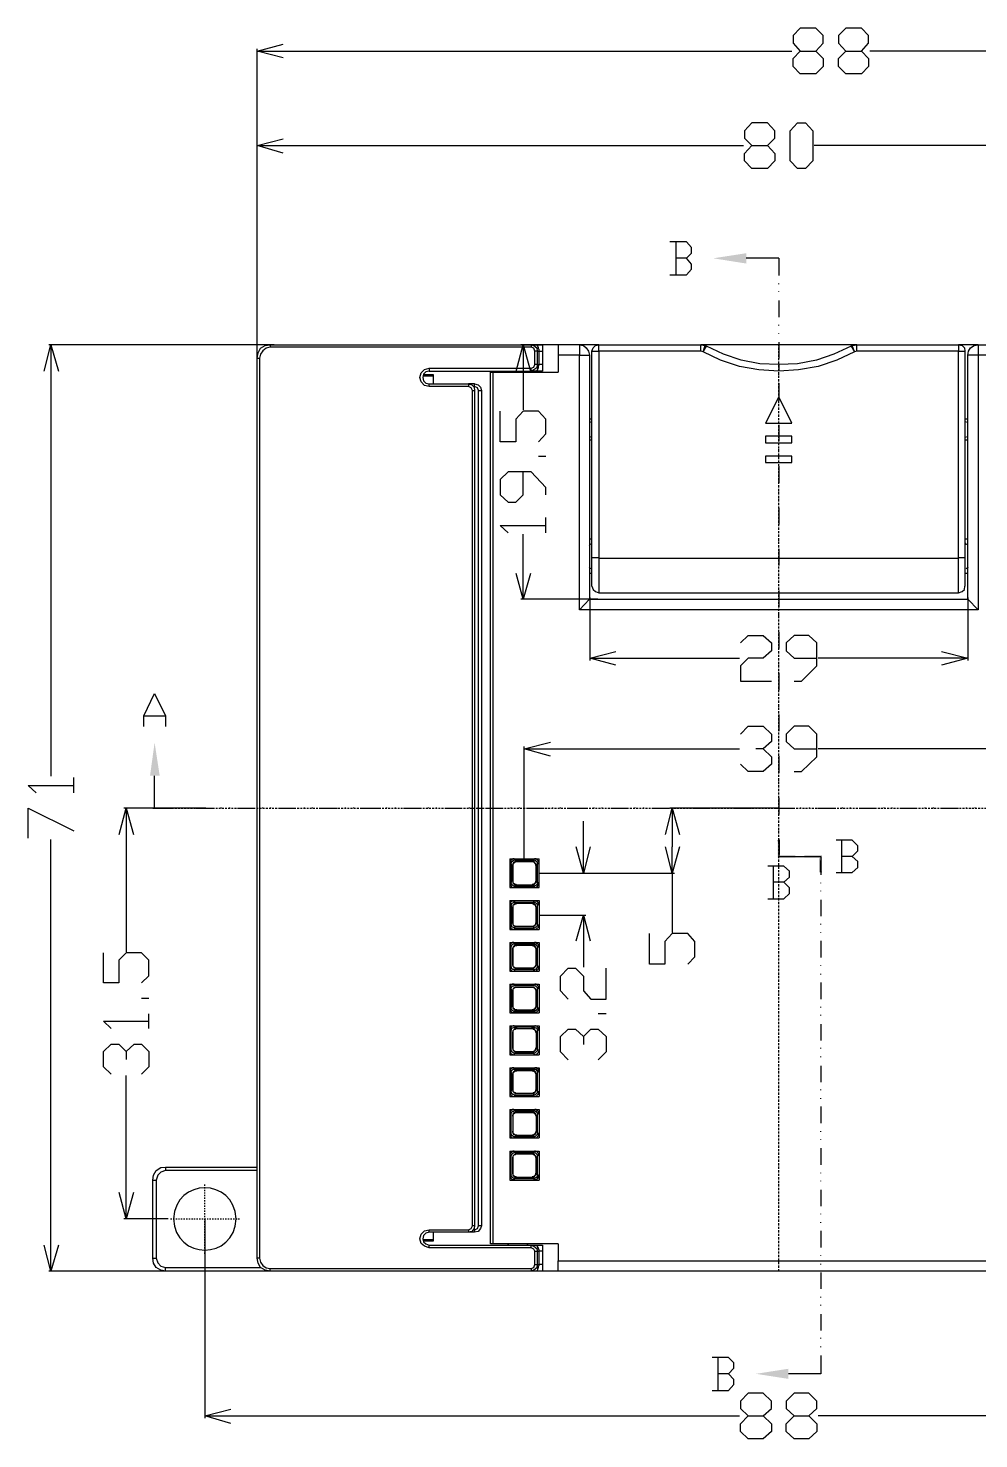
# Model space of a CAD drawing. Header units: millimetres. Extents: x 119 to 713, y -184 to 236.
# Drawn here: x 303.9 to 376.8, y 6.5 to 114.6 of the extents above; entities that cross this region are included whole.
import ezdxf

# ---------------------------------------------------------------- set-up
doc = ezdxf.new("R2010")
doc.units = ezdxf.units.MM
doc.linetypes.add('PDF_IMPORT', pattern=[1, 0.8, -0.2])
doc.layers.add('PDF_几何图形', color=7, linetype='Continuous', true_color=0x231f20)
doc.layers.add('PDF_实体填充', color=7, linetype='Continuous', true_color=0x231f20)

msp = doc.modelspace()

# ---------------------------------------------------------------- linework, layer by layer
at = {"layer": 'PDF_几何图形', "color": 7, "lineweight": -3}
for points in [[(363.16, 111.08), (362.6, 111.65), (362.6, 112.26), (363.16, 112.83), (364.34, 112.83), (364.91, 113.44), (364.91, 114.01), (364.34, 114.58), (363.16, 114.58), (362.6, 114.01), (362.6, 113.44), (363.16, 112.83)], [(366.66, 111.08), (366.09, 111.65), (366.09, 112.26), (366.66, 112.83), (367.84, 112.83), (368.4, 113.44), (368.4, 114.01), (367.84, 114.58), (366.66, 114.58), (366.09, 114.01), (366.09, 113.44), (366.66, 112.83)], [(323.51, 112.31), (321.5, 112.83), (323.51, 113.36)], [(321.5, 88.94), (321.5, 113.01)], [(321.5, 112.83), (323.51, 112.83)], [(323.51, 112.83), (362.51, 112.83)], [(364.34, 112.83), (364.91, 112.26), (364.91, 111.65), (364.34, 111.08), (363.16, 111.08)], [(367.84, 112.83), (368.4, 112.26), (368.4, 111.65), (367.84, 111.08), (366.66, 111.08)], [(407.53, 112.83), (368.49, 112.83)], [(359.45, 103.83), (358.88, 104.4), (358.88, 104.97), (359.45, 105.58), (360.63, 105.58), (361.2, 106.15), (361.2, 106.72), (360.63, 107.33), (359.45, 107.33), (358.88, 106.72), (358.88, 106.15), (359.45, 105.58)], [(323.51, 105.01), (321.5, 105.58), (323.51, 106.11)], [(321.5, 92.79), (321.5, 105.76)], [(321.5, 105.58), (323.51, 105.58)], [(323.51, 105.58), (358.8, 105.58)], [(360.63, 105.58), (361.2, 104.97), (361.2, 104.4), (360.63, 103.83), (359.45, 103.83)], [(399.5, 105.58), (364.21, 105.58)], [(354.43, 96.94), (354.82, 97.33), (354.82, 97.76), (354.43, 98.2), (353.16, 98.2)], [(353.6, 98.2), (353.6, 95.67)], [(353.16, 95.67), (354.43, 95.67), (354.82, 96.11), (354.82, 96.5), (354.43, 96.94), (353.6, 96.94)], [(361.5, 96.94), (359.01, 96.94)], [(361.5, 96.94), (361.5, 95.62)], [(361.5, 94.97), (361.5, 95.01)], [(361.5, 94.36), (361.5, 94.4)], [(361.5, 93.7), (361.5, 92.44)], [(361.5, 91.78), (361.5, 91.83)], [(361.5, 91.17), (361.5, 91.21)], [(305.17, 88.29), (305.69, 90.3), (306.26, 88.29)], [(322.81, 90.3), (305.52, 90.3)], [(305.69, 90.3), (305.69, 88.29)], [(321.5, 89.29), (321.59, 89.69), (321.76, 90.04), (322.11, 90.25), (322.51, 90.3)], [(322.51, 90.12), (322.2, 90.04), (321.94, 89.86), (321.76, 89.6), (321.68, 89.29)], [(322.51, 90.3), (322.51, 90.12)], [(322.51, 90.3), (342.51, 90.3)], [(342.51, 90.12), (322.51, 90.12)], [(341.37, 88.29), (341.9, 90.3), (342.46, 88.29)], [(345.35, 90.3), (341.72, 90.3)], [(341.9, 90.3), (341.9, 88.29)], [(342.51, 90.3), (342.51, 90.12)], [(342.51, 90.3), (342.73, 90.25), (342.94, 90.08), (342.99, 89.82)], [(342.51, 90.3), (342.94, 90.3)], [(342.81, 89.82), (342.73, 90.04), (342.51, 90.12)], [(342.81, 88.81), (342.81, 89.82)], [(342.99, 89.82), (342.99, 88.81), (342.81, 88.81)], [(342.99, 89.82), (342.81, 89.82)], [(343.12, 89.82), (343.12, 89.95), (343.07, 89.99), (343.07, 90.08), (343.03, 90.21), (342.94, 90.3)], [(342.94, 90.3), (343.38, 90.3)], [(342.99, 89.82), (343.12, 89.82)], [(343.38, 90.3), (343.38, 89.82)], [(344.6, 90.3), (343.42, 90.3)], [(346.22, 90.3), (344.6, 90.3), (344.6, 89.51)], [(346.22, 90.3), (346.22, 89.51)], [(347.7, 90.3), (346.22, 90.3)], [(346.22, 90.3), (346.52, 90.25), (346.74, 90.08), (346.92, 89.82), (347, 89.51)], [(347.18, 89.82), (347.27, 90.08), (347.44, 90.25), (347.7, 90.3)], [(347.7, 89.82), (347.7, 90.3)], [(347.7, 90.3), (355.52, 90.3)], [(355.52, 89.82), (347.7, 89.82)], [(367.49, 90.3), (355.52, 90.3)], [(355.52, 89.82), (355.52, 90.3)], [(355.52, 90.3), (355.87, 90.25)], [(355.7, 89.77), (355.52, 89.82)], [(355.7, 89.77), (355.87, 90.25)], [(355.7, 89.77), (355.96, 90.21)], [(361.5, 88.29), (359.98, 88.38), (358.49, 88.64), (357.05, 89.12), (355.7, 89.77)], [(355.96, 90.21), (355.87, 90.25)], [(361.5, 88.81), (360.06, 88.86), (358.62, 89.12), (357.27, 89.6), (355.96, 90.21)], [(361.5, 90.52), (361.5, 89.25)], [(367.05, 90.21), (365.74, 89.6), (364.39, 89.12), (362.94, 88.86), (361.5, 88.81)], [(367.31, 89.77), (365.96, 89.12), (364.52, 88.64), (363.03, 88.38), (361.5, 88.29)], [(367.05, 90.21), (367.31, 89.77), (367.14, 90.25)], [(367.14, 90.25), (367.05, 90.21)], [(367.14, 90.25), (367.49, 90.3)], [(367.49, 89.82), (367.31, 89.77)], [(367.49, 89.82), (367.49, 90.3)], [(367.49, 90.3), (375.3, 90.3), (375.3, 89.82)], [(375.3, 89.82), (367.49, 89.82)], [(376.79, 90.3), (375.3, 90.3)], [(375.3, 90.3), (375.57, 90.25), (375.74, 90.08), (375.78, 89.82)], [(376.79, 90.3), (376.79, 89.51), (376, 89.51)], [(376, 89.51), (376.05, 89.82), (376.22, 90.08), (376.48, 90.25), (376.79, 90.3)], [(376.79, 90.3), (378.4, 90.3), (378.4, 89.51)], [(321.5, 89.29), (321.68, 89.29)], [(321.68, 20.29), (321.5, 20.29), (321.5, 89.29)], [(321.68, 89.29), (321.68, 20.29)], [(342.51, 88.51), (342.73, 88.59), (342.81, 88.81)], [(342.99, 88.81), (342.94, 88.55), (342.73, 88.38), (342.51, 88.29)], [(342.94, 88.29), (343.03, 88.42), (343.03, 88.46), (343.07, 88.55), (343.07, 88.68), (343.12, 88.81)], [(343.38, 88.81), (343.38, 88.29), (342.94, 88.29)], [(342.99, 88.81), (343.12, 88.81)], [(346.22, 89.51), (344.6, 89.51)], [(344.6, 89.51), (344.6, 88.2)], [(361.5, 88.81), (361.5, 88.29)], [(361.5, 88.64), (361.5, 88.68)], [(376, 70.82), (376, 89.51)], [(378.4, 89.51), (376.79, 89.51)], [(376.79, 89.51), (376.79, 69.99)], [(305.69, 88.29), (305.69, 57.24)], [(334.69, 87.11), (334.34, 87.2), (334.08, 87.46), (333.99, 87.81), (334.08, 88.16), (334.34, 88.42), (334.69, 88.51)], [(334.69, 88.29), (334.43, 88.24), (334.25, 88.07), (334.21, 87.81), (334.25, 87.55), (334.43, 87.37), (334.69, 87.33)], [(335, 87.9), (334.21, 87.9)], [(334.25, 88.03), (335, 88.03)], [(334.69, 88.51), (342.51, 88.51)], [(334.69, 88.51), (334.69, 88.29), (342.51, 88.29), (342.51, 88.51)], [(335, 88.03), (335, 87.33)], [(339.41, 87.59), (339.41, 88.2)], [(339.58, 88.2), (344.6, 88.2)], [(340.76, 88.2), (340.76, 88.29)], [(340.76, 88.29), (340.76, 88.2)], [(341.9, 88.29), (341.9, 85.32)], [(342.24, 88.29), (342.24, 88.2)], [(342.24, 88.2), (342.24, 88.29)], [(342.94, 88.29), (342.51, 88.29)], [(361.5, 87.98), (361.5, 88.03)], [(334.69, 87.11), (334.69, 87.33), (337.7, 87.33), (337.7, 87.11)], [(337.7, 87.11), (334.69, 87.11)], [(338.18, 87.11), (338.18, 87.33), (337.7, 87.33)], [(337.7, 87.33), (337.97, 87.24), (338.14, 87.07), (338.18, 86.8)], [(338.01, 86.8), (337.92, 87.02), (337.7, 87.11)], [(338.01, 22.78), (338.01, 86.8)], [(338.18, 86.8), (338.18, 22.78), (338.01, 22.78)], [(338.01, 86.8), (338.18, 86.8)], [(338.18, 87.11), (338.1, 87.11)], [(338.18, 87.33), (338.45, 87.24), (338.62, 87.07), (338.71, 86.8)], [(338.49, 86.8), (338.4, 87.02), (338.18, 87.11)], [(338.49, 22.78), (338.49, 86.8)], [(338.49, 86.8), (338.71, 86.8), (338.71, 22.78)], [(361.5, 87.37), (361.5, 86.06)], [(361.5, 85.45), (361.5, 85.49)], [(343.07, 82.87), (343.64, 83.48), (343.64, 84.62), (343.07, 85.23), (341.9, 85.23), (341.33, 84.62), (341.33, 82.87), (340.15, 82.87), (340.15, 85.23)], [(347.18, 84.62), (347, 84.62)], [(347.18, 84.4), (347, 84.36)], [(361.5, 84.8), (361.5, 84.84)], [(376, 84.62), (375.78, 84.62)], [(376, 84.36), (375.78, 84.4)], [(347, 83.27), (347.18, 83.22)], [(361.5, 84.18), (361.5, 82.92)], [(375.78, 83.22), (376, 83.27)], [(347.18, 83), (347, 83)], [(361.5, 82.26), (361.5, 82.31)], [(376, 83), (375.78, 83)], [(343.64, 81.74), (343.07, 81.74)], [(361.5, 81.65), (361.5, 81.69)], [(343.64, 78.81), (343.64, 79.38), (342.51, 80.56), (340.76, 80.56), (340.15, 79.99), (340.15, 78.81), (340.76, 78.24), (341.33, 78.24), (341.9, 78.81), (341.9, 80.56)], [(361.5, 81), (361.5, 79.73)], [(361.5, 79.07), (361.5, 79.12)], [(361.5, 78.46), (361.5, 78.51)], [(343.64, 75.89), (343.64, 77.07)], [(361.5, 77.81), (361.5, 76.54)], [(340.76, 75.89), (340.15, 76.45), (343.64, 76.45)], [(341.9, 72.79), (341.9, 75.8)], [(361.5, 75.93), (361.5, 75.97)], [(347.14, 75.06), (347.05, 75.01), (346.96, 74.93)], [(347.18, 75.41), (347, 75.41)], [(361.5, 75.27), (361.5, 75.32)], [(361.5, 74.66), (361.5, 73.4)], [(376, 75.41), (375.78, 75.41)], [(376, 74.97), (375.91, 75.01), (375.83, 75.1)], [(347.18, 71.82), (347.18, 73.96)], [(347.7, 73.96), (347.7, 71.3)], [(347.7, 73.96), (375.3, 73.96)], [(375.3, 71.3), (375.3, 73.96)], [(375.78, 73.96), (375.78, 71.82)], [(342.46, 72.79), (341.9, 70.82), (341.37, 72.79)], [(341.9, 70.82), (341.9, 72.79)], [(346.96, 73.27), (347.05, 73.18), (347.18, 73.13)], [(347.18, 72.79), (347, 72.79)], [(361.5, 72.74), (361.5, 72.79)], [(376, 72.79), (375.78, 72.79)], [(375.87, 73.13), (375.96, 73.22), (376.05, 73.27)], [(347.18, 71.82), (347.27, 71.56), (347.44, 71.39), (347.7, 71.3)], [(361.5, 72.13), (361.5, 72.17)], [(361.5, 71.48), (361.5, 70.21)], [(375.3, 71.3), (375.57, 71.39), (375.74, 71.56), (375.78, 71.82)], [(347.62, 70.82), (341.72, 70.82)], [(347, 70.82), (376, 70.82), (376.79, 69.99), (346.22, 69.99)], [(347.01, 70.95), (347.01, 66.1)], [(347.7, 71.3), (348.1, 71.3)], [(348.1, 71.3), (374.91, 71.3)], [(374.91, 71.3), (375.3, 71.3)], [(376, 70.95), (376, 66.1)], [(361.5, 69.55), (361.5, 69.6)], [(361.5, 68.94), (361.5, 68.99)], [(361.5, 68.29), (361.5, 67.02)], [(358.58, 67.46), (359.15, 68.03), (360.32, 68.03), (360.94, 67.46), (360.94, 66.85), (360.32, 66.28), (359.15, 66.28), (358.58, 65.71), (358.58, 64.53), (360.94, 64.53)], [(362.68, 64.53), (363.25, 64.53), (364.43, 65.71), (364.43, 67.46), (363.82, 68.03), (362.68, 68.03), (362.07, 67.46), (362.07, 66.85), (362.68, 66.28), (364.43, 66.28)], [(349.01, 65.75), (347.01, 66.28), (349.01, 66.8)], [(347.01, 66.28), (349.01, 66.28)], [(349.01, 66.28), (358.49, 66.28)], [(361.5, 66.41), (361.5, 66.45)], [(373.99, 66.28), (364.52, 66.28)], [(373.99, 66.8), (376, 66.28), (373.99, 65.75)], [(376, 66.28), (373.99, 66.28)], [(361.5, 65.75), (361.5, 65.8)], [(361.5, 65.14), (361.5, 63.83)], [(312.81, 61.04), (312.81, 61.87), (313.64, 63.57), (314.47, 61.87), (314.47, 61.04)], [(361.5, 63.22), (361.5, 63.27)], [(312.81, 61.87), (314.47, 61.87)], [(361.5, 62.57), (361.5, 62.61)], [(361.5, 61.96), (361.5, 60.69)], [(358.58, 60.47), (359.15, 61.08), (360.32, 61.08), (360.94, 60.47), (360.94, 59.9), (360.32, 59.33), (359.76, 59.33)], [(362.68, 57.59), (363.25, 57.59), (364.43, 58.72), (364.43, 60.47), (363.82, 61.08), (362.68, 61.08), (362.07, 60.47), (362.07, 59.9), (362.68, 59.33), (364.43, 59.33)], [(343.99, 58.77), (341.98, 59.34), (343.99, 59.86)], [(341.98, 50.95), (341.98, 59.51)], [(361.5, 60.03), (361.5, 60.08)], [(341.98, 59.34), (343.99, 59.34)], [(343.99, 59.34), (358.49, 59.34)], [(360.32, 59.33), (360.94, 58.72), (360.94, 58.16), (360.32, 57.59), (359.15, 57.59), (358.58, 58.16)], [(361.5, 59.42), (361.5, 59.47)], [(361.5, 58.77), (361.5, 57.5)], [(379.02, 59.34), (364.52, 59.34)], [(304.56, 55.97), (303.95, 56.54), (307.44, 56.54)], [(307.44, 55.97), (307.44, 57.15)], [(313.64, 54.79), (313.64, 57.28)], [(361.5, 56.85), (361.5, 56.89)], [(361.5, 56.23), (361.5, 56.28)], [(361.5, 55.58), (361.5, 54.31)], [(303.95, 52.48), (303.95, 54.79), (307.44, 53.05)], [(310.93, 52.78), (311.46, 54.79), (312.02, 52.78)], [(317.57, 54.79), (311.28, 54.79)], [(311.46, 54.79), (311.46, 52.78)], [(313.64, 54.79), (314.95, 54.79)], [(315.56, 54.79), (315.56, 54.84)], [(316.22, 54.79), (316.22, 54.84)], [(316.83, 54.79), (318.14, 54.79)], [(318.75, 54.79), (318.75, 54.84)], [(319.41, 54.79), (319.41, 54.84)], [(320.02, 54.79), (321.28, 54.79)], [(321.94, 54.79), (321.94, 54.84)], [(322.55, 54.79), (322.55, 54.84)], [(323.2, 54.79), (324.47, 54.79)], [(325.13, 54.79), (325.13, 54.84)], [(325.74, 54.79), (325.74, 54.84)], [(326.39, 54.79), (327.66, 54.79)], [(328.27, 54.79), (328.27, 54.84)], [(328.93, 54.79), (328.93, 54.84)], [(329.54, 54.79), (330.8, 54.79)], [(331.46, 54.79), (331.46, 54.84)], [(332.11, 54.79), (332.11, 54.84)], [(332.72, 54.79), (333.99, 54.79)], [(334.65, 54.79), (334.65, 54.84)], [(335.26, 54.79), (335.26, 54.84)], [(335.91, 54.79), (337.18, 54.79)], [(337.79, 54.79), (337.79, 54.84)], [(338.45, 54.79), (338.45, 54.84)], [(339.06, 54.79), (340.37, 54.79)], [(340.98, 54.79), (340.98, 54.84)], [(341.63, 54.79), (341.63, 54.84)], [(342.24, 54.79), (343.51, 54.79)], [(344.17, 54.79), (344.17, 54.84)], [(344.78, 54.79), (344.78, 54.84)], [(345.43, 54.79), (346.7, 54.79)], [(347.35, 54.79), (347.35, 54.84)], [(347.97, 54.79), (347.97, 54.84)], [(348.62, 54.79), (349.89, 54.79)], [(350.5, 54.79), (350.5, 54.84)], [(351.15, 54.79), (351.15, 54.84)], [(351.77, 54.79), (353.03, 54.79)], [(352.81, 52.78), (353.34, 54.79), (353.9, 52.78)], [(361.46, 54.79), (353.16, 54.79)], [(353.34, 54.79), (353.34, 52.78)], [(353.69, 54.79), (353.69, 54.84)], [(354.34, 54.79), (354.34, 54.84)], [(354.95, 54.79), (356.22, 54.79)], [(356.87, 54.79), (356.87, 54.84)], [(357.49, 54.79), (357.49, 54.84)], [(358.14, 54.79), (359.41, 54.79)], [(360.02, 54.79), (360.02, 54.84)], [(360.67, 54.79), (360.67, 54.84)], [(361.33, 54.79), (362.6, 54.79)], [(363.21, 54.79), (363.21, 54.84)], [(363.86, 54.79), (363.86, 54.84)], [(364.47, 54.79), (365.74, 54.79)], [(366.39, 54.79), (366.39, 54.84)], [(367.01, 54.79), (367.01, 54.84)], [(367.66, 54.79), (368.93, 54.79)], [(369.58, 54.79), (369.58, 54.84)], [(370.19, 54.79), (370.19, 54.84)], [(370.85, 54.79), (372.12, 54.79)], [(372.73, 54.79), (372.73, 54.84)], [(373.38, 54.79), (373.38, 54.84)], [(373.99, 54.79), (375.3, 54.79)], [(375.91, 54.79), (375.91, 54.84)], [(376.57, 54.79), (376.57, 54.84)], [(346.52, 51.82), (346.52, 53.79)], [(361.5, 53.7), (361.5, 53.74)], [(361.5, 53.05), (361.5, 53.09)], [(305.69, 21.3), (305.69, 52.39)], [(311.46, 52.78), (311.46, 43.79)], [(353.34, 52.78), (353.34, 51.82)], [(361.5, 52.44), (361.5, 51.08)], [(367.14, 51.08), (367.57, 51.52), (367.57, 51.91), (367.14, 52.35), (365.91, 52.35)], [(366.31, 52.35), (366.31, 49.86)], [(340.89, 50.91), (340.89, 48.72), (343.12, 48.72), (343.12, 50.91)], [(340.89, 50.91), (343.12, 50.91)], [(341.2, 50.91), (341.11, 50.91), (341.07, 50.86), (341.02, 50.86), (341.02, 50.82), (340.98, 50.82), (340.98, 50.78), (340.93, 50.78), (340.93, 50.73), (340.89, 50.69), (340.89, 50.6)], [(341.28, 50.82), (341.2, 50.91)], [(342.81, 50.91), (342.68, 50.82)], [(343.12, 50.6), (343.07, 50.65), (343.07, 50.73), (343.03, 50.78), (342.99, 50.82), (342.9, 50.91), (342.81, 50.91)], [(347.05, 51.82), (346.52, 49.81), (345.96, 51.82)], [(346.52, 49.81), (346.52, 51.82)], [(353.9, 51.82), (353.34, 49.81), (352.81, 51.82)], [(353.34, 49.81), (353.34, 51.82)], [(361.5, 51.08), (364.74, 51.08)], [(361.5, 51.08), (362.16, 51.08)], [(362.81, 51.08), (362.81, 51.12)], [(363.43, 51.08), (363.43, 51.12)], [(364.08, 51.08), (364.74, 51.08)], [(364.74, 51.08), (364.74, 49.68)], [(365.91, 49.86), (367.14, 49.86), (367.57, 50.25), (367.57, 50.69), (367.14, 51.08), (366.31, 51.08)], [(340.89, 50.6), (340.98, 50.51)], [(340.98, 50.51), (340.98, 50.56), (341.02, 50.6), (341.02, 50.69), (341.07, 50.69), (341.07, 50.73), (341.11, 50.73), (341.11, 50.78), (341.2, 50.78), (341.24, 50.82), (341.28, 50.82)], [(340.98, 50.51), (340.98, 49.12)], [(341.11, 49.2), (341.11, 50.38), (341.11, 49.2)], [(341.28, 50.82), (342.68, 50.82)], [(342.59, 50.69), (341.42, 50.69), (342.59, 50.69)], [(342.59, 50.69), (342.59, 50.73)], [(342.68, 50.82), (342.77, 50.82), (342.81, 50.78), (342.86, 50.78), (342.9, 50.73)], [(342.9, 50.38), (342.9, 49.2), (342.9, 50.38)], [(342.99, 50.51), (343.12, 50.6)], [(342.99, 50.51), (342.99, 49.12)], [(343.16, 49.81), (353.51, 49.81)], [(343.21, 49.81), (346.7, 49.81)], [(353.34, 49.81), (353.34, 45.27)], [(361.9, 49.12), (362.33, 49.51), (362.33, 49.95), (361.9, 50.34), (360.67, 50.34)], [(361.07, 50.34), (361.07, 47.85)], [(340.98, 49.12), (340.89, 48.99)], [(340.89, 48.98), (340.89, 48.94), (340.93, 48.9), (340.93, 48.85), (341.07, 48.72), (341.2, 48.72)], [(341.28, 48.81), (341.2, 48.81), (341.11, 48.85), (341.02, 48.94), (341.02, 48.98), (340.98, 49.03), (340.98, 49.12)], [(341.11, 49.2), (341.11, 49.25)], [(341.2, 48.72), (341.28, 48.81), (342.68, 48.81)], [(341.42, 48.9), (341.42, 48.94)], [(341.42, 48.9), (342.59, 48.9), (341.42, 48.9)], [(342.59, 48.9), (342.59, 48.94)], [(342.99, 49.12), (342.99, 48.98), (342.94, 48.94), (342.94, 48.9), (342.9, 48.9), (342.9, 48.85), (342.86, 48.85), (342.81, 48.81), (342.68, 48.81)], [(342.68, 48.81), (342.81, 48.72)], [(342.81, 48.72), (342.94, 48.72), (342.94, 48.77), (342.99, 48.77), (342.99, 48.81), (343.03, 48.81), (343.03, 48.85), (343.07, 48.85), (343.07, 48.98), (343.12, 48.98)], [(343.12, 48.99), (342.99, 49.12)], [(360.67, 47.85), (361.9, 47.85), (362.33, 48.24), (362.33, 48.68), (361.9, 49.12), (361.07, 49.12)], [(364.74, 49.03), (364.74, 49.07)], [(340.89, 47.72), (340.89, 45.49)], [(340.89, 47.72), (343.12, 47.72)], [(341.2, 47.72), (341.15, 47.67), (341.07, 47.67), (341.02, 47.63), (340.98, 47.63), (340.93, 47.59), (340.93, 47.5), (340.89, 47.46), (340.89, 47.41)], [(340.98, 47.33), (340.98, 47.37), (341.02, 47.41), (341.02, 47.46), (341.07, 47.5), (341.11, 47.54), (341.2, 47.59), (341.28, 47.59)], [(341.28, 47.59), (341.2, 47.72)], [(341.28, 47.59), (342.68, 47.59)], [(342.81, 47.72), (342.68, 47.59)], [(342.68, 47.59), (342.81, 47.59), (342.86, 47.54), (342.9, 47.5), (342.99, 47.41), (342.99, 47.33)], [(343.12, 47.41), (343.07, 47.46), (343.07, 47.5), (343.03, 47.59), (342.99, 47.63), (342.94, 47.63), (342.9, 47.67), (342.86, 47.67), (342.81, 47.72)], [(343.12, 47.72), (343.12, 45.49)], [(364.74, 48.42), (364.74, 48.46)], [(364.74, 47.76), (364.74, 46.5)], [(340.89, 47.41), (340.98, 47.33)], [(340.98, 47.33), (340.98, 45.88)], [(341.11, 47.19), (341.11, 47.24), (341.15, 47.28), (341.15, 47.37), (341.2, 47.41), (341.24, 47.41), (341.28, 47.46), (341.37, 47.46), (341.42, 47.5)], [(341.42, 47.5), (341.28, 47.5), (341.11, 47.33), (341.11, 47.19)], [(341.11, 46.02), (341.11, 47.19), (341.11, 46.02)], [(342.59, 47.5), (341.42, 47.5), (342.59, 47.5)], [(342.59, 47.5), (342.59, 47.54)], [(342.9, 47.19), (342.9, 46.02), (342.9, 47.19)], [(343.12, 47.41), (342.99, 47.33), (342.99, 45.88)], [(343.16, 46.58), (346.7, 46.58)], [(345.96, 44.62), (346.52, 46.58), (347.05, 44.62)], [(346.52, 46.58), (346.52, 44.62)], [(340.98, 45.88), (340.89, 45.8)], [(340.89, 45.8), (340.89, 45.75), (340.93, 45.67), (340.93, 45.62), (341.02, 45.53), (341.07, 45.53), (341.15, 45.49), (341.2, 45.49)], [(340.89, 45.49), (343.12, 45.49)], [(341.28, 45.58), (341.24, 45.62), (341.2, 45.62), (341.11, 45.67), (341.07, 45.67), (341.02, 45.71), (341.02, 45.8), (340.98, 45.84), (340.98, 45.88)], [(341.11, 46.02), (341.11, 46.06)], [(341.2, 45.49), (341.28, 45.58)], [(341.28, 45.58), (342.68, 45.58)], [(341.42, 45.71), (341.42, 45.75)], [(341.42, 45.71), (342.59, 45.71), (341.42, 45.71)], [(342.59, 45.71), (342.59, 45.75)], [(342.99, 45.88), (342.99, 45.8), (342.94, 45.71), (342.9, 45.67), (342.86, 45.67), (342.81, 45.62), (342.77, 45.62), (342.68, 45.58)], [(342.68, 45.58), (342.81, 45.49)], [(342.81, 45.49), (342.86, 45.49), (342.9, 45.53), (342.94, 45.53), (342.99, 45.58), (343.03, 45.62), (343.07, 45.67), (343.07, 45.75), (343.12, 45.8)], [(342.9, 46.02), (342.9, 46.06)], [(343.12, 45.8), (342.99, 45.88)], [(364.74, 45.88), (364.74, 45.93)], [(340.89, 44.49), (340.89, 42.3)], [(340.89, 44.49), (343.12, 44.49)], [(341.2, 44.49), (341.07, 44.49), (340.93, 44.36), (340.93, 44.31), (340.89, 44.27), (340.89, 44.18)], [(340.98, 44.09), (340.98, 44.18), (341.02, 44.22), (341.02, 44.27), (341.11, 44.36), (341.2, 44.4), (341.28, 44.4)], [(342.68, 44.4), (341.28, 44.4), (341.2, 44.49)], [(342.81, 44.49), (342.68, 44.4)], [(342.68, 44.4), (342.81, 44.4), (342.94, 44.27), (342.99, 44.22), (342.99, 44.09)], [(343.12, 44.18), (343.07, 44.27), (343.07, 44.31), (343.03, 44.36), (342.99, 44.4), (342.9, 44.49), (342.81, 44.49)], [(343.12, 44.49), (343.12, 42.3)], [(346.52, 44.62), (346.52, 42.61)], [(354.52, 42.83), (355.08, 43.4), (355.08, 44.57), (354.52, 45.19), (353.34, 45.19), (352.77, 44.57), (352.77, 42.83), (351.59, 42.83), (351.59, 45.19)], [(364.74, 45.23), (364.74, 45.27)], [(364.74, 44.62), (364.74, 43.35)], [(312.64, 41.39), (313.2, 41.95), (313.2, 43.13), (312.64, 43.7), (311.46, 43.7), (310.89, 43.13), (310.89, 41.39), (309.71, 41.39), (309.71, 43.7)], [(340.98, 42.7), (340.98, 44.09), (340.89, 44.18)], [(341.42, 44.31), (341.33, 44.31), (341.28, 44.27), (341.24, 44.27), (341.2, 44.22), (341.15, 44.18), (341.11, 44.09), (341.11, 44.01)], [(341.11, 43.96), (341.11, 44.05), (341.15, 44.09), (341.15, 44.14), (341.24, 44.22), (341.28, 44.27), (341.42, 44.27)], [(342.9, 44.01), (342.9, 44.05), (342.86, 44.09), (342.86, 44.18), (342.81, 44.22), (342.77, 44.27), (342.73, 44.27), (342.64, 44.31), (342.59, 44.31)], [(342.59, 44.27), (342.68, 44.27), (342.73, 44.22), (342.81, 44.18), (342.81, 44.14), (342.86, 44.09), (342.86, 44.05), (342.9, 43.96)], [(343.12, 44.18), (342.99, 44.09), (342.99, 42.7)], [(340.98, 42.7), (340.89, 42.61)], [(340.89, 42.61), (340.89, 42.52), (340.93, 42.48), (340.93, 42.43), (341.07, 42.3), (341.2, 42.3)], [(340.89, 42.3), (343.12, 42.3)], [(341.28, 42.39), (341.24, 42.39), (341.2, 42.43), (341.11, 42.43), (341.02, 42.52), (341.02, 42.57), (340.98, 42.65), (340.98, 42.7)], [(341.11, 42.78), (341.11, 42.7), (341.15, 42.65), (341.2, 42.61), (341.28, 42.52), (341.42, 42.52), (341.28, 42.52), (341.2, 42.61), (341.15, 42.65), (341.15, 42.7), (341.11, 42.74), (341.11, 42.83)], [(341.2, 42.3), (341.28, 42.39)], [(342.81, 42.3), (342.68, 42.39), (341.28, 42.39)], [(341.42, 42.52), (341.42, 42.57)], [(342.59, 42.52), (341.42, 42.52), (342.59, 42.52)], [(342.9, 42.83), (342.86, 42.74), (342.86, 42.7), (342.81, 42.65), (342.81, 42.61), (342.73, 42.57), (342.68, 42.52), (342.59, 42.52)], [(342.59, 42.52), (342.73, 42.52), (342.81, 42.61), (342.86, 42.65), (342.86, 42.7), (342.9, 42.74), (342.9, 42.78)], [(342.99, 42.7), (342.99, 42.57), (342.86, 42.43), (342.81, 42.43), (342.77, 42.39), (342.68, 42.39)], [(342.81, 42.3), (342.9, 42.3), (342.99, 42.39), (343.03, 42.43), (343.07, 42.48), (343.07, 42.52), (343.12, 42.61)], [(343.12, 42.61), (342.99, 42.7)], [(345.35, 40.16), (344.78, 40.78), (344.78, 41.91), (345.35, 42.52), (345.91, 42.52), (346.52, 41.91), (346.52, 40.78), (347.09, 40.16), (348.27, 40.16), (348.27, 42.52)], [(364.74, 42.7), (364.74, 42.74)], [(340.89, 41.3), (340.89, 39.11)], [(340.89, 41.3), (343.12, 41.3)], [(341.2, 41.3), (341.07, 41.3), (340.93, 41.17), (340.93, 41.12), (340.89, 41.08), (340.89, 40.99)], [(340.98, 40.91), (340.98, 40.95), (341.02, 41.04), (341.02, 41.08), (341.11, 41.17), (341.2, 41.17), (341.24, 41.21), (341.28, 41.21)], [(341.28, 41.21), (341.2, 41.3)], [(341.28, 41.21), (342.68, 41.21), (342.81, 41.3)], [(342.68, 41.21), (342.77, 41.21), (342.81, 41.17), (342.86, 41.17), (342.9, 41.12)], [(343.12, 40.99), (343.07, 41.04), (343.07, 41.12), (343.03, 41.17), (342.99, 41.21), (342.99, 41.26), (342.94, 41.26), (342.9, 41.3), (342.81, 41.3)], [(343.12, 41.3), (343.12, 39.11)], [(364.74, 42.04), (364.74, 42.08)], [(364.74, 41.43), (364.74, 40.16)], [(313.2, 40.21), (312.64, 40.21)], [(340.89, 40.99), (340.98, 40.91)], [(340.98, 40.91), (340.98, 39.51)], [(341.42, 41.08), (341.28, 41.08), (341.2, 40.99), (341.15, 40.95), (341.11, 40.91), (341.11, 40.82)], [(341.11, 40.77), (341.11, 40.86), (341.15, 40.91), (341.15, 40.95), (341.2, 40.99), (341.28, 41.08), (341.42, 41.08)], [(341.11, 39.6), (341.11, 40.82), (341.11, 39.6)], [(342.59, 41.08), (341.42, 41.08), (342.59, 41.08)], [(342.9, 40.82), (342.9, 40.86), (342.86, 40.91), (342.86, 40.95), (342.81, 40.99), (342.73, 41.08), (342.59, 41.08), (342.68, 41.08), (342.73, 41.04), (342.81, 40.99), (342.81, 40.95), (342.86, 40.91), (342.86, 40.86), (342.9, 40.77)], [(343.12, 40.99), (342.99, 40.91), (342.99, 39.51)], [(313.2, 37.89), (313.2, 39.03)], [(340.98, 39.51), (340.89, 39.42)], [(340.89, 39.42), (340.89, 39.33), (340.93, 39.29), (340.93, 39.25), (341.07, 39.12), (341.2, 39.12)], [(340.89, 39.11), (343.12, 39.11)], [(341.28, 39.2), (341.2, 39.2), (341.11, 39.25), (341.02, 39.33), (341.02, 39.38), (340.98, 39.42), (340.98, 39.51)], [(341.11, 39.6), (341.11, 39.46), (341.2, 39.38), (341.24, 39.33), (341.28, 39.33), (341.33, 39.29), (341.42, 39.29)], [(341.42, 39.33), (341.28, 39.33), (341.24, 39.38), (341.15, 39.46), (341.15, 39.51), (341.11, 39.55), (341.11, 39.6)], [(341.2, 39.11), (341.28, 39.2)], [(341.28, 39.2), (342.68, 39.2)], [(342.59, 39.29), (342.64, 39.29), (342.73, 39.33), (342.77, 39.33), (342.81, 39.38), (342.86, 39.42), (342.86, 39.46), (342.9, 39.55), (342.9, 39.6), (342.86, 39.55), (342.86, 39.51), (342.81, 39.46), (342.81, 39.42), (342.73, 39.38), (342.68, 39.33), (342.59, 39.33)], [(342.99, 39.51), (342.99, 39.38), (342.94, 39.33), (342.81, 39.2), (342.68, 39.2)], [(342.68, 39.2), (342.81, 39.11)], [(342.81, 39.12), (342.9, 39.12), (342.99, 39.2), (343.03, 39.25), (343.07, 39.29), (343.07, 39.33), (343.12, 39.42)], [(343.12, 39.42), (342.99, 39.51)], [(348.27, 39.03), (347.66, 39.03)], [(364.74, 39.51), (364.74, 39.55)], [(364.74, 38.9), (364.74, 38.94)], [(310.32, 37.89), (309.71, 38.46), (313.2, 38.46)], [(340.89, 38.11), (340.89, 35.88)], [(340.89, 38.11), (343.12, 38.11)], [(341.2, 38.11), (341.15, 38.11), (341.07, 38.07), (341.02, 38.07), (340.93, 37.98), (340.93, 37.94), (340.89, 37.85), (340.89, 37.81)], [(340.98, 37.72), (340.98, 37.76), (341.02, 37.81), (341.02, 37.89), (341.07, 37.94), (341.11, 37.94), (341.2, 37.98), (341.24, 37.98), (341.28, 38.02)], [(341.11, 37.59), (341.11, 37.63), (341.15, 37.72), (341.15, 37.76), (341.24, 37.85), (341.28, 37.85), (341.37, 37.89), (341.42, 37.89)], [(341.42, 37.89), (341.28, 37.89), (341.11, 37.72), (341.11, 37.59)], [(341.28, 38.02), (341.2, 38.11)], [(341.28, 38.02), (342.68, 38.02), (342.81, 38.11)], [(341.42, 37.89), (341.42, 37.94)], [(341.42, 37.89), (342.59, 37.89)], [(341.42, 37.89), (342.59, 37.89)], [(342.59, 37.89), (342.59, 37.94)], [(342.59, 37.89), (342.64, 37.89), (342.68, 37.85), (342.73, 37.85), (342.81, 37.81), (342.81, 37.76), (342.86, 37.72), (342.86, 37.63), (342.9, 37.59)], [(342.9, 37.59), (342.9, 37.67), (342.86, 37.72), (342.86, 37.76), (342.73, 37.89), (342.59, 37.89)], [(342.68, 38.02), (342.77, 37.98), (342.81, 37.98), (342.86, 37.94), (342.9, 37.94), (342.94, 37.89), (342.99, 37.81), (342.99, 37.72)], [(343.12, 37.81), (343.07, 37.85), (343.07, 37.94), (343.03, 37.98), (342.99, 38.02), (342.94, 38.07), (342.9, 38.07), (342.86, 38.11), (342.81, 38.11)], [(343.12, 38.11), (343.12, 35.88)], [(345.35, 35.49), (344.78, 36.1), (344.78, 37.28), (345.35, 37.85), (345.91, 37.85), (346.52, 37.28), (346.52, 36.67)], [(346.52, 37.28), (347.09, 37.85), (347.66, 37.85), (348.27, 37.28), (348.27, 36.1), (347.66, 35.49)], [(364.74, 38.24), (364.74, 36.98)], [(340.98, 36.28), (340.98, 37.72), (340.89, 37.81)], [(341.11, 37.59), (341.11, 37.63)], [(341.11, 37.59), (341.11, 36.41)], [(341.11, 36.41), (341.11, 37.59)], [(342.9, 37.59), (342.9, 37.63)], [(342.9, 37.59), (342.9, 36.41)], [(342.9, 37.59), (342.9, 36.41)], [(343.12, 37.81), (342.99, 37.72), (342.99, 36.28)], [(310.32, 34.4), (309.71, 34.97), (309.71, 36.15), (310.32, 36.71), (310.89, 36.71), (311.46, 36.15), (311.46, 35.53)], [(311.46, 36.15), (312.07, 36.71), (312.64, 36.71), (313.2, 36.15), (313.2, 34.97), (312.64, 34.4)], [(340.98, 36.28), (340.89, 36.19)], [(340.89, 36.19), (340.89, 36.15), (340.93, 36.1), (340.93, 36.01), (340.98, 35.97), (341.02, 35.97), (341.07, 35.93), (341.15, 35.88), (341.2, 35.88)], [(340.89, 35.88), (343.12, 35.88)], [(341.28, 36.01), (341.2, 36.01), (341.11, 36.06), (341.07, 36.1), (341.02, 36.15), (341.02, 36.19), (340.98, 36.23), (340.98, 36.28)], [(341.42, 36.1), (341.37, 36.1), (341.28, 36.15), (341.24, 36.15), (341.15, 36.23), (341.15, 36.32), (341.11, 36.36), (341.11, 36.41)], [(341.11, 36.41), (341.11, 36.28), (341.28, 36.1), (341.42, 36.1)], [(341.2, 35.88), (341.28, 36.02), (342.68, 36.02)], [(341.42, 36.1), (341.42, 36.15)], [(341.42, 36.1), (342.59, 36.1)], [(342.59, 36.1), (341.42, 36.1)], [(342.9, 36.41), (342.86, 36.36), (342.86, 36.32), (342.81, 36.23), (342.81, 36.19), (342.73, 36.15), (342.68, 36.15), (342.64, 36.1), (342.59, 36.1)], [(342.59, 36.1), (342.73, 36.1), (342.86, 36.23), (342.86, 36.28), (342.9, 36.32), (342.9, 36.41)], [(342.99, 36.28), (342.99, 36.19), (342.9, 36.1), (342.86, 36.06), (342.81, 36.01), (342.68, 36.01)], [(342.68, 36.02), (342.81, 35.88)], [(342.81, 35.88), (342.86, 35.88), (342.94, 35.97), (342.99, 35.97), (343.03, 36.01), (343.07, 36.1), (343.07, 36.15), (343.12, 36.19)], [(342.9, 36.41), (342.9, 36.45)], [(343.12, 36.19), (342.99, 36.28)], [(364.74, 36.36), (364.74, 36.41)], [(364.74, 35.71), (364.74, 35.75)], [(340.89, 34.88), (340.89, 32.7)], [(340.89, 34.88), (343.12, 34.88)], [(341.2, 34.88), (341.07, 34.88), (340.93, 34.75), (340.93, 34.7), (340.89, 34.66), (340.89, 34.62)], [(340.89, 34.62), (340.98, 34.49)], [(340.98, 34.49), (340.98, 34.57), (341.02, 34.62), (341.02, 34.66), (341.11, 34.75), (341.2, 34.79), (341.28, 34.79)], [(341.42, 34.7), (341.33, 34.7), (341.28, 34.66), (341.24, 34.66), (341.11, 34.53), (341.11, 34.4), (341.11, 34.44), (341.15, 34.49), (341.15, 34.53), (341.28, 34.66), (341.42, 34.66)], [(341.2, 34.88), (341.28, 34.79), (342.68, 34.79), (342.81, 34.88)], [(342.9, 34.4), (342.9, 34.44), (342.86, 34.53), (342.86, 34.57), (342.77, 34.66), (342.73, 34.66), (342.64, 34.7), (342.59, 34.7)], [(342.59, 34.66), (342.68, 34.66), (342.73, 34.62), (342.81, 34.57), (342.81, 34.53), (342.86, 34.49), (342.86, 34.44), (342.9, 34.4)], [(342.68, 34.79), (342.81, 34.79), (342.86, 34.75), (342.9, 34.75), (342.9, 34.7), (342.94, 34.7), (342.94, 34.66), (342.99, 34.62), (342.99, 34.49)], [(343.12, 34.62), (343.07, 34.62), (343.07, 34.75), (343.03, 34.75), (343.03, 34.79), (342.99, 34.79), (342.99, 34.84), (342.94, 34.84), (342.94, 34.88), (342.81, 34.88)], [(343.12, 34.62), (342.99, 34.49), (342.99, 33.09)], [(343.12, 34.88), (343.12, 32.7)], [(364.74, 35.05), (364.74, 33.79)], [(311.46, 25.32), (311.46, 34.31)], [(340.98, 34.49), (340.98, 33.09)], [(341.11, 33.22), (341.11, 34.4), (341.11, 33.22)], [(342.9, 34.4), (342.9, 34.44)], [(342.9, 34.4), (342.9, 33.22), (342.9, 34.4)], [(340.98, 33.09), (340.89, 33)], [(340.89, 33), (340.89, 32.96), (340.93, 32.87), (340.93, 32.83), (340.98, 32.78), (341.02, 32.74), (341.07, 32.74), (341.15, 32.7), (341.2, 32.7)], [(340.89, 32.7), (343.12, 32.7)], [(341.28, 32.78), (341.24, 32.78), (341.2, 32.83), (341.11, 32.83), (341.02, 32.91), (341.02, 32.96), (340.98, 33.05), (340.98, 33.09)], [(341.2, 32.7), (341.28, 32.78), (342.68, 32.78)], [(342.59, 32.91), (341.42, 32.91), (342.59, 32.91)], [(342.59, 32.91), (342.59, 32.96)], [(342.99, 33.09), (342.99, 32.96), (342.86, 32.83), (342.81, 32.83), (342.77, 32.78), (342.68, 32.78)], [(342.68, 32.78), (342.81, 32.7)], [(342.81, 32.7), (342.86, 32.7), (342.9, 32.74), (342.94, 32.74), (342.99, 32.78), (343.03, 32.83), (343.07, 32.87), (343.07, 32.96), (343.12, 33)], [(343.12, 33), (342.99, 33.09)], [(364.74, 33.18), (364.74, 33.22)], [(364.74, 32.52), (364.74, 32.56)], [(340.89, 31.69), (340.89, 29.51)], [(340.89, 31.69), (343.12, 31.69)], [(341.2, 31.69), (341.07, 31.69), (340.93, 31.56), (340.93, 31.52), (340.89, 31.47), (340.89, 31.39)], [(340.98, 29.9), (340.98, 31.3), (340.89, 31.39)], [(340.98, 31.3), (340.98, 31.34), (341.02, 31.43), (341.02, 31.47), (341.11, 31.56), (341.2, 31.56), (341.24, 31.6), (341.28, 31.6)], [(341.42, 31.52), (341.33, 31.47), (341.28, 31.47), (341.24, 31.43), (341.2, 31.43), (341.15, 31.39), (341.11, 31.3), (341.11, 31.21)], [(341.11, 31.17), (341.11, 31.25), (341.15, 31.3), (341.15, 31.34), (341.28, 31.47), (341.42, 31.47)], [(341.28, 31.6), (341.2, 31.69)], [(341.28, 31.6), (342.68, 31.6), (342.81, 31.69)], [(341.42, 31.47), (341.42, 31.52), (342.59, 31.52)], [(341.42, 31.47), (342.59, 31.47)], [(342.59, 31.52), (342.59, 31.47)], [(342.9, 31.21), (342.9, 31.25), (342.86, 31.3), (342.86, 31.39), (342.81, 31.43), (342.77, 31.43), (342.73, 31.47), (342.64, 31.47), (342.59, 31.52)], [(342.59, 31.47), (342.68, 31.47), (342.73, 31.43), (342.81, 31.39), (342.81, 31.34), (342.86, 31.3), (342.86, 31.25), (342.9, 31.17)], [(342.68, 31.6), (342.81, 31.6), (342.81, 31.56), (342.9, 31.56), (342.9, 31.52), (342.99, 31.43), (342.99, 31.3)], [(343.12, 31.39), (343.07, 31.43), (343.07, 31.52), (343.03, 31.56), (343.03, 31.6), (342.99, 31.6), (342.99, 31.65), (342.94, 31.65), (342.9, 31.69), (342.81, 31.69)], [(343.12, 31.39), (342.99, 31.3), (342.99, 29.9)], [(343.12, 31.69), (343.12, 29.51)], [(364.74, 31.91), (364.74, 30.64)], [(341.11, 31.17), (341.11, 31.21), (341.11, 29.99)], [(341.11, 31.17), (341.11, 30.03)], [(342.9, 31.17), (342.9, 31.21)], [(342.9, 31.21), (342.9, 29.99)], [(342.9, 31.17), (342.9, 30.03)], [(340.98, 29.9), (340.89, 29.81)], [(340.89, 29.81), (340.89, 29.73), (340.93, 29.68), (340.93, 29.64), (341.02, 29.55), (341.07, 29.51), (341.2, 29.51)], [(340.89, 29.51), (343.12, 29.51)], [(341.28, 29.6), (341.2, 29.6), (341.11, 29.64), (341.02, 29.73), (341.02, 29.77), (340.98, 29.81), (340.98, 29.9)], [(341.11, 30.03), (341.11, 29.99)], [(341.42, 29.73), (341.28, 29.73), (341.15, 29.86), (341.15, 29.9), (341.11, 29.94), (341.11, 30.03)], [(341.11, 29.99), (341.11, 29.9), (341.15, 29.81), (341.2, 29.77), (341.24, 29.77), (341.33, 29.68), (341.42, 29.68)], [(341.2, 29.51), (341.28, 29.59)], [(342.81, 29.51), (342.68, 29.59), (341.28, 29.59)], [(342.59, 29.68), (341.42, 29.68), (341.42, 29.73), (342.59, 29.73)], [(342.9, 30.03), (342.86, 29.94), (342.86, 29.9), (342.81, 29.86), (342.81, 29.81), (342.73, 29.77), (342.68, 29.73), (342.59, 29.73)], [(342.59, 29.68), (342.64, 29.68), (342.73, 29.73), (342.77, 29.77), (342.81, 29.77), (342.86, 29.81), (342.86, 29.9), (342.9, 29.94), (342.9, 29.99)], [(342.59, 29.73), (342.59, 29.68)], [(342.99, 29.9), (342.99, 29.77), (342.81, 29.6), (342.68, 29.6)], [(342.81, 29.51), (342.9, 29.51), (342.94, 29.55), (342.99, 29.6), (343.03, 29.64), (343.07, 29.68), (343.07, 29.73), (343.12, 29.81)], [(342.9, 29.99), (342.9, 30.03)], [(343.12, 29.81), (342.99, 29.9)], [(364.74, 29.99), (364.74, 30.03)], [(364.74, 29.38), (364.74, 29.42)], [(340.89, 28.5), (340.89, 26.28)], [(340.89, 28.5), (343.12, 28.5)], [(341.2, 28.5), (341.11, 28.5), (341.11, 28.46), (341.02, 28.46), (341.02, 28.42), (340.98, 28.42), (340.98, 28.37), (340.93, 28.37), (340.93, 28.33), (340.89, 28.28), (340.89, 28.2)], [(340.98, 26.71), (340.98, 28.11), (340.89, 28.2)], [(340.98, 28.11), (340.98, 28.15), (341.02, 28.2), (341.02, 28.24), (341.07, 28.28), (341.07, 28.33), (341.11, 28.33), (341.11, 28.37), (341.2, 28.37), (341.24, 28.42), (341.28, 28.42)], [(341.28, 28.42), (341.2, 28.5)], [(341.28, 28.42), (342.68, 28.42)], [(342.59, 28.29), (341.42, 28.29), (342.59, 28.29)], [(342.81, 28.5), (342.68, 28.42)], [(342.68, 28.42), (342.77, 28.42), (342.81, 28.37), (342.86, 28.37), (342.94, 28.28), (342.99, 28.2), (342.99, 28.11)], [(343.12, 28.2), (343.07, 28.24), (343.07, 28.33), (343.03, 28.37), (342.99, 28.42), (342.94, 28.46), (342.9, 28.46), (342.86, 28.5), (342.81, 28.5)], [(343.12, 28.2), (342.99, 28.11), (342.99, 26.71)], [(343.12, 28.5), (343.12, 26.28)], [(364.74, 28.72), (364.74, 27.46)], [(313.51, 26.28), (313.55, 26.67), (313.77, 27.02), (314.12, 27.24), (314.47, 27.28)], [(314.47, 27.28), (314.47, 27.02)], [(314.47, 27.28), (321.5, 27.28)], [(341.11, 26.8), (341.11, 27.98), (341.11, 26.8)], [(342.9, 27.98), (342.9, 26.8), (342.9, 27.98)], [(313.51, 26.28), (313.77, 26.28)], [(313.51, 20.29), (313.51, 26.28)], [(314.47, 27.02), (314.12, 26.89), (313.9, 26.67), (313.77, 26.28)], [(313.77, 26.28), (313.77, 20.29)], [(321.5, 27.02), (314.47, 27.02)], [(340.98, 26.71), (340.89, 26.58)], [(340.89, 26.58), (340.89, 26.54), (340.93, 26.49), (340.93, 26.45), (341.07, 26.32), (341.15, 26.32), (341.2, 26.28)], [(340.89, 26.28), (343.12, 26.28)], [(341.28, 26.41), (341.2, 26.41), (341.11, 26.45), (341.02, 26.54), (341.02, 26.58), (340.98, 26.63), (340.98, 26.71)], [(341.42, 26.49), (341.37, 26.54), (341.28, 26.54), (341.24, 26.58), (341.2, 26.58), (341.15, 26.67), (341.15, 26.71), (341.11, 26.76), (341.11, 26.8)], [(341.11, 26.8), (341.11, 26.67), (341.24, 26.54), (341.28, 26.54), (341.33, 26.49), (341.42, 26.49)], [(341.2, 26.28), (341.28, 26.41), (342.68, 26.41)], [(342.59, 26.49), (341.42, 26.49), (342.59, 26.49)], [(342.59, 26.49), (342.59, 26.54)], [(342.99, 26.71), (342.99, 26.58), (342.94, 26.54), (342.94, 26.49), (342.9, 26.49), (342.9, 26.45), (342.86, 26.45), (342.81, 26.41), (342.68, 26.41)], [(342.68, 26.41), (342.81, 26.28)], [(342.81, 26.28), (342.81, 26.32), (342.94, 26.32), (342.94, 26.36), (342.99, 26.36), (342.99, 26.41), (343.03, 26.41), (343.03, 26.45), (343.07, 26.45), (343.07, 26.58), (343.12, 26.58)], [(342.9, 26.8), (342.9, 26.84)], [(343.12, 26.58), (342.99, 26.71)], [(364.74, 26.8), (364.74, 26.84)], [(364.74, 26.19), (364.74, 26.23)], [(312.02, 25.32), (311.46, 23.31), (310.93, 25.32)], [(311.46, 23.31), (311.46, 25.32)], [(364.74, 25.53), (364.74, 24.27)], [(314.69, 23.31), (311.28, 23.31)], [(317.48, 23.22), (317.48, 8.02)], [(337.7, 22.48), (337.92, 22.56), (338.01, 22.78)], [(338.18, 22.78), (338.14, 22.56), (337.97, 22.35), (337.7, 22.3)], [(338.18, 22.48), (338.4, 22.56), (338.49, 22.78)], [(338.71, 22.78), (338.62, 22.56), (338.45, 22.35), (338.18, 22.3)], [(338.71, 22.78), (338.49, 22.78)], [(364.74, 23.66), (364.74, 23.7)], [(364.74, 23), (364.74, 23.05)], [(334.69, 21.08), (334.34, 21.21), (334.08, 21.43), (333.99, 21.78), (334.08, 22.13), (334.34, 22.39), (334.69, 22.48)], [(334.69, 22.3), (334.43, 22.21), (334.25, 22.04), (334.21, 21.78), (334.25, 21.56), (334.43, 21.39), (334.69, 21.3)], [(335, 21.69), (334.21, 21.69)], [(334.69, 22.48), (337.7, 22.48)], [(337.7, 22.48), (337.7, 22.3), (334.69, 22.3), (334.69, 22.48)], [(335, 22.3), (335, 21.6)], [(338.1, 22.48), (338.18, 22.48), (338.18, 22.3), (337.7, 22.3)], [(339.41, 21.39), (339.41, 22)], [(364.74, 22.39), (364.74, 21.12)], [(306.26, 21.3), (305.69, 19.29), (305.17, 21.3)], [(305.69, 19.29), (305.69, 21.3)], [(335, 21.6), (334.25, 21.6)], [(334.69, 21.08), (334.69, 21.3), (342.51, 21.3)], [(342.51, 21.08), (334.69, 21.08)], [(344.6, 21.39), (339.58, 21.39)], [(340.76, 21.3), (340.76, 21.39)], [(340.76, 21.39), (340.76, 21.3)], [(342.24, 21.39), (342.24, 21.3)], [(342.24, 21.3), (342.24, 21.39)], [(342.51, 21.08), (342.51, 21.3)], [(342.51, 21.3), (342.73, 21.21), (342.94, 21.04), (342.99, 20.82)], [(342.51, 21.3), (342.94, 21.3)], [(342.81, 20.82), (342.73, 20.99), (342.51, 21.08)], [(342.81, 19.81), (342.81, 20.82)], [(342.81, 20.82), (342.99, 20.82)], [(343.12, 20.82), (343.12, 20.95), (343.07, 20.95), (343.07, 21.08), (343.03, 21.08), (343.03, 21.17), (342.99, 21.25), (342.94, 21.3)], [(342.94, 21.3), (343.38, 21.3)], [(342.99, 20.82), (342.99, 19.81)], [(342.99, 20.82), (343.12, 20.82)], [(342.99, 19.81), (343.12, 19.81), (343.12, 20.82)], [(343.38, 20.82), (343.38, 19.81), (343.12, 19.81)], [(343.38, 20.82), (343.12, 20.82)], [(343.38, 21.3), (343.38, 20.82)], [(344.6, 21.39), (344.6, 20.08)], [(313.51, 20.29), (313.77, 20.29)], [(314.47, 19.29), (314.12, 19.38), (313.77, 19.59), (313.55, 19.9), (313.51, 20.29)], [(313.77, 20.29), (313.9, 19.94), (314.12, 19.68), (314.47, 19.59)], [(314.47, 19.29), (314.47, 19.59), (321.76, 19.59)], [(322.51, 19.29), (322.11, 19.38), (321.76, 19.59), (321.59, 19.9), (321.5, 20.29)], [(321.68, 20.29), (321.76, 19.99), (321.94, 19.73), (322.2, 19.55), (322.51, 19.51)], [(322.51, 19.51), (342.51, 19.51)], [(342.51, 19.51), (342.51, 19.29), (322.51, 19.29), (322.51, 19.51)], [(342.51, 19.51), (342.73, 19.59), (342.81, 19.81)], [(342.99, 19.81), (342.94, 19.55), (342.73, 19.38), (342.51, 19.29)], [(342.81, 19.81), (342.99, 19.81)], [(342.94, 19.29), (342.99, 19.33), (343.03, 19.42), (343.03, 19.51), (343.07, 19.55), (343.07, 19.68), (343.12, 19.73), (343.12, 19.81)], [(343.38, 19.81), (343.38, 19.29), (342.94, 19.29)], [(364.74, 20.47), (364.74, 20.51)], [(364.74, 19.81), (364.74, 19.86)], [(321.24, 19.29), (305.52, 19.29)], [(322.51, 19.29), (314.47, 19.29)], [(342.94, 19.29), (342.51, 19.29)], [(344.6, 19.29), (343.42, 19.29)], [(364.74, 19.2), (364.74, 17.94)], [(364.74, 17.28), (364.74, 17.32)], [(364.74, 16.67), (364.74, 16.71)], [(364.74, 16.01), (364.74, 14.75)], [(364.74, 14.14), (364.74, 14.18)], [(364.74, 13.48), (364.74, 13.52)], [(357.66, 11.43), (358.05, 11.86), (358.05, 12.26), (357.66, 12.69), (356.39, 12.69)], [(356.83, 12.69), (356.83, 10.16)], [(364.74, 12.83), (364.74, 11.43)], [(356.39, 10.16), (357.66, 10.16), (358.05, 10.6), (358.05, 10.99), (357.66, 11.43), (356.83, 11.43)], [(364.74, 11.43), (362.25, 11.43)], [(359.15, 6.45), (358.58, 7.02), (358.58, 7.59), (359.15, 8.2), (360.32, 8.2), (360.94, 8.76), (360.94, 9.33), (360.32, 9.94), (359.15, 9.94), (358.58, 9.33), (358.58, 8.76), (359.15, 8.2)], [(362.68, 6.45), (362.07, 7.02), (362.07, 7.59), (362.68, 8.2), (363.82, 8.2), (364.43, 8.76), (364.43, 9.33), (363.82, 9.94), (362.68, 9.94), (362.07, 9.33), (362.07, 8.76), (362.68, 8.2)], [(319.49, 7.63), (317.48, 8.2), (319.49, 8.72)], [(317.48, 8.2), (319.49, 8.2)], [(319.49, 8.2), (358.49, 8.2)], [(360.32, 8.2), (360.94, 7.59), (360.94, 7.02), (360.32, 6.45), (359.15, 6.45)], [(363.82, 8.2), (364.43, 7.59), (364.43, 7.02), (363.82, 6.45), (362.68, 6.45)], [(403.51, 8.2), (364.52, 8.2)]]:
    msp.add_lwpolyline(points, dxfattribs=at)
for points in [[(362.94, 103.83), (362.38, 104.4), (362.38, 106.72), (362.94, 107.33), (363.56, 107.33), (364.12, 106.72), (364.12, 104.4), (363.56, 103.83)], [(343.12, 88.81), (343.12, 89.82), (343.38, 89.82), (343.38, 88.81)], [(347.7, 89.82), (347.7, 73.97), (347.18, 73.97), (347.18, 89.82)], [(375.78, 89.82), (375.78, 73.97), (375.3, 73.97), (375.3, 89.82)], [(347, 89.51), (347, 70.82), (346.22, 69.99), (346.22, 89.51)], [(339.58, 88.2), (339.58, 21.39), (339.41, 21.39), (339.41, 88.2)], [(360.5, 84.31), (362.51, 84.31), (361.5, 86.32)], [(360.5, 83.31), (360.5, 82.79), (362.51, 82.79), (362.51, 83.31)], [(360.5, 81.78), (360.5, 81.3), (362.51, 81.3), (362.51, 81.78)], [(341.42, 50.69), (341.28, 50.69), (341.24, 50.65), (341.2, 50.65), (341.2, 50.6), (341.15, 50.6), (341.15, 50.56), (341.11, 50.51), (341.11, 50.38), (341.11, 50.47), (341.15, 50.51), (341.15, 50.56), (341.2, 50.56), (341.2, 50.6), (341.24, 50.6), (341.24, 50.65), (341.28, 50.65), (341.33, 50.69)], [(342.9, 50.38), (342.9, 50.51), (342.86, 50.51), (342.86, 50.56), (342.73, 50.69), (342.59, 50.69), (342.68, 50.69), (342.77, 50.6), (342.81, 50.6), (342.81, 50.56), (342.86, 50.51), (342.86, 50.43)], [(341.11, 49.2), (341.11, 49.07), (341.24, 48.94), (341.28, 48.94), (341.33, 48.9), (341.42, 48.9), (341.37, 48.94), (341.28, 48.94), (341.24, 48.98), (341.2, 48.98), (341.15, 49.07), (341.15, 49.12), (341.11, 49.16)], [(342.59, 48.9), (342.68, 48.9), (342.73, 48.94), (342.77, 48.94), (342.77, 48.98), (342.81, 48.98), (342.81, 49.03), (342.86, 49.03), (342.86, 49.07), (342.9, 49.12), (342.9, 49.2), (342.86, 49.2), (342.86, 49.07), (342.81, 49.07), (342.81, 48.98), (342.73, 48.98), (342.73, 48.94), (342.59, 48.94)], [(342.9, 47.19), (342.9, 47.24), (342.86, 47.33), (342.86, 47.37), (342.73, 47.5), (342.59, 47.5), (342.64, 47.46), (342.68, 47.46), (342.73, 47.41), (342.81, 47.41), (342.81, 47.37), (342.86, 47.28), (342.86, 47.24)], [(341.11, 46.02), (341.11, 45.88), (341.28, 45.71), (341.42, 45.71), (341.37, 45.71), (341.28, 45.75), (341.24, 45.75), (341.15, 45.84), (341.15, 45.88), (341.11, 45.97)], [(342.59, 45.71), (342.73, 45.71), (342.86, 45.84), (342.86, 45.88), (342.9, 45.93), (342.9, 46.02), (342.86, 45.97), (342.86, 45.88), (342.81, 45.84), (342.81, 45.8), (342.73, 45.75), (342.68, 45.75), (342.64, 45.71)], [(341.11, 42.83), (341.11, 42.78), (341.11, 44.01)], [(342.59, 44.31), (342.59, 44.27), (341.42, 44.27), (341.42, 44.31)], [(342.9, 43.96), (342.9, 44.01), (342.9, 42.78)], [(342.9, 40.78), (342.9, 40.82), (342.9, 39.6)], [(342.59, 39.33), (342.59, 39.29), (341.42, 39.29), (341.42, 39.33)], [(342.59, 34.7), (342.59, 34.66), (341.42, 34.66), (341.42, 34.7)], [(341.11, 33.22), (341.11, 33.09), (341.28, 32.91), (341.42, 32.91), (341.37, 32.91), (341.28, 32.96), (341.24, 32.96), (341.15, 33.05), (341.15, 33.09), (341.11, 33.18)], [(342.59, 32.91), (342.73, 32.91), (342.86, 33.05), (342.86, 33.09), (342.9, 33.13), (342.9, 33.22), (342.86, 33.18), (342.86, 33.09), (342.81, 33.05), (342.81, 33), (342.73, 32.96), (342.68, 32.96), (342.64, 32.91)], [(341.42, 28.29), (341.28, 28.29), (341.11, 28.11), (341.11, 27.98), (341.11, 28.02), (341.15, 28.11), (341.15, 28.15), (341.24, 28.24), (341.28, 28.24), (341.37, 28.29)], [(342.9, 27.98), (342.9, 28.07), (342.86, 28.11), (342.86, 28.15), (342.73, 28.29), (342.59, 28.29), (342.64, 28.29), (342.68, 28.24), (342.73, 28.24), (342.81, 28.2), (342.81, 28.15), (342.86, 28.11), (342.86, 28.02)], [(342.59, 26.49), (342.68, 26.49), (342.73, 26.54), (342.77, 26.54), (342.77, 26.58), (342.81, 26.58), (342.81, 26.63), (342.86, 26.63), (342.86, 26.67), (342.9, 26.71), (342.9, 26.8), (342.86, 26.8), (342.86, 26.67), (342.81, 26.67), (342.81, 26.58), (342.73, 26.58), (342.73, 26.54), (342.59, 26.54)], [(344.6, 19.29), (344.6, 20.08), (378.4, 20.08), (378.4, 19.29)]]:
    msp.add_lwpolyline(points, close=True, dxfattribs=at)
at = {"layer": 'PDF_几何图形', "color": 7, "linetype": 'PDF_IMPORT', "lineweight": -3, "ltscale": 0.213333}
msp.add_lwpolyline([(361.5, 19.29), (361.5, 90.3)], dxfattribs=at)
at = {"layer": 'PDF_几何图形', "color": 7, "linetype": 'PDF_IMPORT', "lineweight": -3, "ltscale": 0.175833}
msp.add_lwpolyline([(313.51, 54.79), (409.5, 54.79)], dxfattribs=at)
at = {"layer": 'PDF_几何图形', "color": 7, "linetype": 'PDF_IMPORT', "lineweight": -3, "ltscale": 0.033319}
msp.add_lwpolyline([(317.48, 20.64), (317.48, 25.93)], dxfattribs=at)
at = {"layer": 'PDF_几何图形', "color": 7, "linetype": 'PDF_IMPORT', "lineweight": -3, "ltscale": 0.033333}
msp.add_lwpolyline([(314.86, 23.31), (320.15, 23.31)], dxfattribs=at)
at = {"layer": 'PDF_几何图形', "color": 7, "lineweight": -3}
for points in [[(342.9, 50.73), (343.03, 50.6), (342.98, 50.69), (342.99, 50.51)], [(342.9, 41.12), (343.03, 40.99), (342.98, 41.08), (342.99, 40.91)], [(319.89, 23.31), (319.72, 26.5), (315.27, 26.47), (315.08, 23.31)], [(315.08, 23.31), (315.24, 20.12), (319.77, 20.11), (319.89, 23.31)]]:
    msp.add_open_spline(points, degree=3, dxfattribs=at)
at = {"layer": 'PDF_实体填充', "color": 7, "lineweight": -3, "transparency": 33554559}
for points in [[(359.01, 96.54), (356.48, 96.94), (359.01, 97.33)], [(313.29, 57.28), (313.64, 59.82), (314.03, 57.28)], [(361.59, 52.35), (361.42, 52.35), (361.59, 51.21)], [(361.42, 52.35), (361.59, 51.21), (361.42, 50.99)], [(361.59, 51.21), (361.42, 50.99), (362.77, 51.21)], [(361.42, 50.99), (362.77, 51.21), (362.77, 50.99)], [(363.47, 51.21), (363.47, 50.99), (364.82, 51.21)], [(363.47, 50.99), (364.82, 51.21), (364.65, 50.99)], [(364.82, 51.21), (364.65, 50.99), (364.82, 49.86)], [(364.65, 50.99), (364.82, 49.86), (364.65, 49.86)], [(362.25, 11.04), (359.76, 11.43), (362.25, 11.82)]]:
    msp.add_solid(points, dxfattribs=at)

doc.saveas('drawing.dxf')
